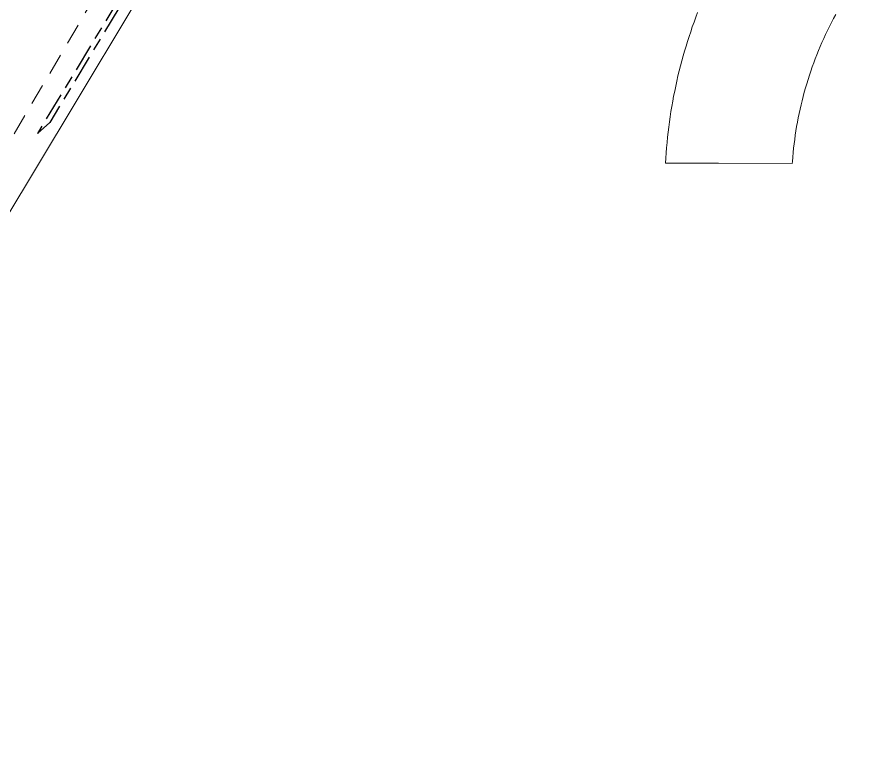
# Model space of a CAD drawing. Header units: metres. Extents: x 301341 to 310479, y 6262403 to 6265281.
# Drawn here: x 302603.3 to 302722.7, y 6264022.4 to 6264126.7 of the extents above; entities that cross this region are included whole.
import ezdxf

# ---------------------------------------------------------------- set-up
doc = ezdxf.new("R2010")
doc.units = ezdxf.units.M
doc.linetypes.add('Cable Exist UG', pattern=[8.2, 4, -1.2, 1.8, -1.2])
doc.linetypes.add('Dash', pattern=[5, 3, -2])
doc.layers.add('Cadastre Developer_SP_EXT', color=9, linetype='Continuous', lineweight=5)
doc.layers.add('Cadastre Roads_SP_EXT', color=9, linetype='Continuous', lineweight=5)
doc.layers.add('Mains_LV_EXT', color=7, linetype='Continuous')
doc.layers.add('Mains_SL_EXT', color=7, linetype='Continuous')

msp = doc.modelspace()

# ---------------------------------------------------------------- linework, layer by layer
at = {"layer": 'Cadastre Developer_SP_EXT', "linetype": 'Dash'}
msp.add_lwpolyline([(302551.89, 6264022.38), (302562.34, 6264041.03), (302701.9, 6264278.27), (302708.45, 6264288.77)], dxfattribs=at)
at = {"layer": 'Cadastre Roads_SP_EXT', "linetype": 'Continuous'}
for points in [[(302601.43, 6264097.38), (302611.46, 6264114.1), (302619.97, 6264128.28), (302628.41, 6264142.35), (302636.84, 6264156.42), (302645.28, 6264170.49), (302653.72, 6264184.56), (302662.16, 6264198.63), (302670.72, 6264212.92), (302681, 6264230.06), (302689.55, 6264244.33), (302698.1, 6264258.59), (302706.65, 6264272.86), (302715.2, 6264287.13), (302719.79, 6264294.79), (302722.72, 6264297.83), (302700.51, 6264313.14), (302692.97, 6264318.11), (302586.13, 6264137.41)], [(302700.5, 6264127.29), (302700.24, 6264126.61), (302699.99, 6264125.92), (302699.74, 6264125.24), (302699.51, 6264124.55), (302699.28, 6264123.86), (302699.05, 6264123.17), (302698.84, 6264122.47), (302698.63, 6264121.78), (302698.43, 6264121.08), (302698.24, 6264120.38), (302698.05, 6264119.67), (302697.87, 6264118.95), (302697.69, 6264118.23), (302697.53, 6264117.51), (302697.37, 6264116.79), (302697.22, 6264116.06), (302697.07, 6264115.33), (302696.94, 6264114.61), (302696.81, 6264113.88), (302696.69, 6264113.14), (302696.58, 6264112.41), (302696.47, 6264111.68), (302696.38, 6264110.94), (302696.29, 6264110.21), (302696.21, 6264109.47), (302696.13, 6264108.73), (302696.07, 6264107.99), (302696.01, 6264107.25), (302695.96, 6264106.51), (302695.92, 6264105.77), (302703.46, 6264105.76), (302714.02, 6264105.74), (302714.04, 6264106.03), (302714.04, 6264106.03), (302714.09, 6264106.65), (302714.14, 6264107.28), (302714.21, 6264107.9), (302714.28, 6264108.53), (302714.36, 6264109.15), (302714.44, 6264109.77), (302714.54, 6264110.39), (302714.64, 6264111.01), (302714.75, 6264111.63), (302714.87, 6264112.25), (302714.99, 6264112.86), (302715.12, 6264113.48), (302715.26, 6264114.09), (302715.41, 6264114.7), (302715.56, 6264115.31), (302715.73, 6264115.92), (302715.9, 6264116.52), (302716.07, 6264117.12), (302716.26, 6264117.72), (302716.45, 6264118.32), (302716.65, 6264118.92), (302716.86, 6264119.51), (302717.07, 6264120.1), (302717.29, 6264120.69), (302717.52, 6264121.27), (302717.75, 6264121.85), (302718, 6264122.44), (302718.25, 6264123.02), (302718.51, 6264123.6), (302718.78, 6264124.17), (302719.05, 6264124.74), (302719.33, 6264125.31), (302719.62, 6264125.88), (302719.91, 6264126.44), (302720.21, 6264126.99)]]:
    msp.add_lwpolyline(points, dxfattribs=at)
at = {"layer": 'Mains_LV_EXT', "linetype": 'Cable Exist UG'}
msp.add_lwpolyline([(302643.58, 6264171.61), (302606.23, 6264110.03)], dxfattribs=at)
at = {"layer": 'Mains_SL_EXT', "linetype": 'Cable Exist UG'}
msp.add_lwpolyline([(302643.58, 6264171.61), (302643.34, 6264170.02), (302607.98, 6264111.6), (302606.23, 6264110.03)], dxfattribs=at)

doc.saveas('drawing.dxf')
